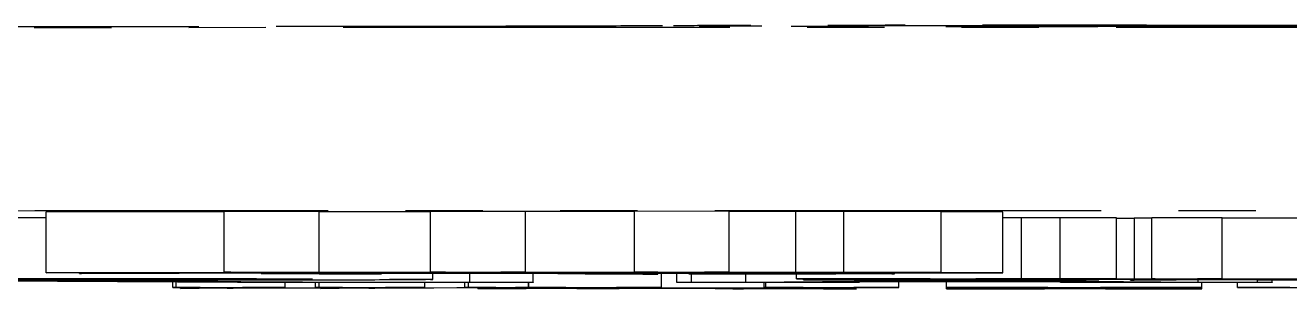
# Model space of a CAD drawing. Header units: millimetres. Extents: x 2028 to 4172, y 863 to 2379.
# Drawn here: x 2870.52 to 2891.3, y 972.52 to 976.85 of the extents above; entities that cross this region are included whole.
import ezdxf

# ---------------------------------------------------------------- set-up
doc = ezdxf.new("R2010")
doc.units = ezdxf.units.MM
doc.linetypes.add('PHANTOM', pattern=[12.7, 6.35, -1.27, 1.27, -1.27, 1.27, -1.27])

msp = doc.modelspace()

# ---------------------------------------------------------------- linework, layer by layer
at = {"color": 7, "linetype": 'PHANTOM', "lineweight": 25}
for p, q in [((2873.789, 973.78), (2870.861, 973.779)), ((2870.861, 972.779), (2870.861, 973.779)), ((2875.348, 973.785), (2873.789, 973.786)), ((2873.789, 972.786), (2873.789, 973.786)), ((2875.348, 972.785), (2875.348, 973.785)), ((2877.179, 973.781), (2875.348, 973.781)), ((2878.741, 973.786), (2877.179, 973.787)), ((2877.179, 972.787), (2877.179, 973.787)), ((2878.741, 972.786), (2878.741, 973.786)), ((2880.529, 973.782), (2878.741, 973.782)), ((2882.085, 973.787), (2880.529, 973.788)), ((2880.529, 972.788), (2880.529, 973.788)), ((2882.085, 972.787), (2882.085, 973.787)), ((2883.182, 973.783), (2882.085, 973.783)), ((2883.968, 973.786), (2883.182, 973.783)), ((2883.182, 972.783), (2883.182, 973.783)), ((2885.566, 973.783), (2883.968, 973.786)), ((2883.968, 972.786), (2883.968, 973.786)), ((2885.566, 972.783), (2885.566, 973.783)), ((2886.58, 973.776), (2885.566, 973.778)), ((2886.58, 972.776), (2886.58, 973.776)), ((2886.889, 973.678), (2886.58, 973.678)), ((2887.525, 973.68), (2886.889, 973.678)), ((2886.889, 972.678), (2886.889, 973.678)), ((2888.45, 973.678), (2887.525, 973.68)), ((2887.525, 972.68), (2887.525, 973.68)), ((2888.45, 972.678), (2888.45, 973.678)), ((2888.739, 973.671), (2888.45, 973.671)), ((2889.028, 973.675), (2888.739, 973.674)), ((2888.739, 973.674), (2888.739, 972.674)), ((2890.183, 973.679), (2889.028, 973.68)), ((2889.028, 972.68), (2889.028, 973.68)), ((2890.183, 972.679), (2890.183, 973.679)), ((2891.744, 973.675), (2890.183, 973.675)), ((2870.861, 972.779), (2874.334, 972.78)), ((2871.501, 972.778), (2870.861, 972.779)), ((2871.411, 972.768), (2871.411, 972.778)), ((2872.089, 972.778), (2871.501, 972.778)), ((2871.791, 972.769), (2871.791, 972.778)), ((2874.403, 972.779), (2872.089, 972.778)), ((2872.459, 972.774), (2872.459, 972.779)), ((2872.459, 972.774), (2872.731, 972.774)), ((2872.731, 972.774), (2872.731, 972.779)), ((2872.731, 972.774), (2872.872, 972.772)), ((2872.872, 972.772), (2872.872, 972.779)), ((2872.872, 972.772), (2884.646, 972.777)), ((2878.389, 972.773), (2872.944, 972.771)), ((2873.062, 972.77), (2873.062, 972.771)), ((2873.789, 972.786), (2875.348, 972.785)), ((2874.398, 972.768), (2874.398, 972.772)), ((2874.398, 972.768), (2875.433, 972.767)), ((2875.677, 972.776), (2874.727, 972.774)), ((2875.348, 972.785), (2874.955, 972.784)), ((2874.955, 972.784), (2875.217, 972.78)), ((2875.217, 972.78), (2875.217, 972.784)), ((2875.217, 972.78), (2877.737, 972.781)), ((2877.806, 972.781), (2875.287, 972.78)), ((2875.433, 972.767), (2875.433, 972.772)), ((2875.433, 972.767), (2878.769, 972.769)), ((2878.841, 972.768), (2875.505, 972.767)), ((2875.505, 972.767), (2876.37, 972.756)), ((2876.37, 972.756), (2875.513, 972.754)), ((2875.677, 972.776), (2875.677, 972.78)), ((2876.37, 972.756), (2876.37, 972.767)), ((2877.179, 972.787), (2878.741, 972.786)), ((2877.219, 972.668), (2877.219, 972.767)), ((2877.823, 972.622), (2877.823, 972.767)), ((2879.07, 972.777), (2878.117, 972.776)), ((2878.741, 972.786), (2878.335, 972.785)), ((2878.335, 972.785), (2878.62, 972.782)), ((2878.769, 972.769), (2878.389, 972.773)), ((2878.62, 972.782), (2878.62, 972.786)), ((2878.62, 972.782), (2881.071, 972.783)), ((2881.14, 972.782), (2878.69, 972.781)), ((2878.863, 972.622), (2878.863, 972.768)), ((2879.07, 972.777), (2879.07, 972.781)), ((2884.787, 972.776), (2879.273, 972.774)), ((2879.273, 972.774), (2879.653, 972.769)), ((2879.653, 972.769), (2879.653, 972.774)), ((2879.653, 972.769), (2882.92, 972.77)), ((2883.197, 972.769), (2879.725, 972.768)), ((2880.912, 972.755), (2879.959, 972.753)), ((2880.529, 972.788), (2882.085, 972.787)), ((2880.912, 972.755), (2880.912, 972.769)), ((2880.973, 972.535), (2880.973, 972.769)), ((2881.226, 972.621), (2881.226, 972.769)), ((2881.423, 972.76), (2881.423, 972.769)), ((2881.482, 972.76), (2881.423, 972.76)), ((2882.414, 972.778), (2881.466, 972.777)), ((2881.469, 972.621), (2881.469, 972.76)), ((2882.085, 972.787), (2881.682, 972.786)), ((2881.682, 972.786), (2881.957, 972.783)), ((2881.957, 972.783), (2881.957, 972.787)), ((2881.957, 972.783), (2883.182, 972.783)), ((2885.566, 972.783), (2882.026, 972.782)), ((2882.359, 972.623), (2882.359, 972.769)), ((2882.414, 972.778), (2882.414, 972.782)), ((2882.92, 972.77), (2882.92, 972.775)), ((2882.92, 972.77), (2883.416, 972.772)), ((2883.182, 972.783), (2883.968, 972.786)), ((2883.191, 972.678), (2883.191, 972.769)), ((2883.711, 972.677), (2883.191, 972.678)), ((2883.191, 972.678), (2886.889, 972.678)), ((2883.827, 972.762), (2883.197, 972.769)), ((2883.306, 972.66), (2883.306, 972.678)), ((2883.416, 972.772), (2883.416, 972.775)), ((2883.416, 972.772), (2884.659, 972.77)), ((2883.422, 972.671), (2883.422, 972.678)), ((2883.968, 972.786), (2885.566, 972.783)), ((2884.659, 972.77), (2884.127, 972.769)), ((2884.127, 972.769), (2884.757, 972.762)), ((2884.173, 972.772), (2884.787, 972.776)), ((2884.173, 972.772), (2884.173, 972.776)), ((2884.405, 972.772), (2884.173, 972.772)), ((2884.646, 972.777), (2884.646, 972.783)), ((2884.646, 972.777), (2885.129, 972.778)), ((2884.757, 972.762), (2884.757, 972.776)), ((2884.802, 972.761), (2884.802, 972.783)), ((2885.387, 972.678), (2885.098, 972.678)), ((2885.129, 972.778), (2885.129, 972.783)), ((2885.129, 972.778), (2886.58, 972.776)), ((2885.387, 972.671), (2885.387, 972.678)), ((2888.45, 972.678), (2886.138, 972.678)), ((2886.138, 972.678), (2886.138, 972.671)), ((2886.774, 972.671), (2886.774, 972.678)), ((2886.889, 972.678), (2887.525, 972.68)), ((2887.294, 972.672), (2887.294, 972.678)), ((2887.525, 972.68), (2888.45, 972.678)), ((2888.103, 972.671), (2888.103, 972.678)), ((2888.739, 972.674), (2889.085, 972.675)), ((2889.432, 972.673), (2888.739, 972.674)), ((2889.028, 972.68), (2890.183, 972.679)), ((2890.183, 972.679), (2889.779, 972.679)), ((2889.779, 972.679), (2889.779, 972.675)), ((2889.779, 972.675), (2891.802, 972.675)), ((2874.009, 972.619), (2868.441, 972.651)), ((2871.023, 972.651), (2876.089, 972.624)), ((2872.943, 972.537), (2872.943, 972.625)), ((2872.943, 972.537), (2873.002, 972.538)), ((2873.147, 972.537), (2872.943, 972.537)), ((2873.002, 972.538), (2873.002, 972.625)), ((2873.002, 972.538), (2874.79, 972.537)), ((2873.072, 972.519), (2873.072, 972.537)), ((2873.072, 972.519), (2873.376, 972.536)), ((2873.378, 972.518), (2873.072, 972.519)), ((2875.483, 972.53), (2873.378, 972.518)), ((2874.091, 972.536), (2873.836, 972.524)), ((2873.836, 972.524), (2873.938, 972.524)), ((2873.938, 972.524), (2875.614, 972.532)), ((2873.938, 972.524), (2873.938, 972.528)), ((2878.863, 972.619), (2874.009, 972.619)), ((2874.73, 972.537), (2874.576, 972.537)), ((2874.79, 972.537), (2874.73, 972.537)), ((2874.79, 972.537), (2874.79, 972.619)), ((2875.291, 972.536), (2875.291, 972.619)), ((2875.291, 972.536), (2875.35, 972.537)), ((2875.445, 972.536), (2875.291, 972.536)), ((2875.35, 972.537), (2875.35, 972.619)), ((2875.35, 972.537), (2877.086, 972.536)), ((2875.37, 972.518), (2875.585, 972.529)), ((2875.37, 972.518), (2875.37, 972.529)), ((2875.676, 972.517), (2875.37, 972.518)), ((2875.585, 972.529), (2875.483, 972.53)), ((2875.614, 972.532), (2875.724, 972.535)), ((2878.573, 972.534), (2875.676, 972.517)), ((2876.439, 972.535), (2876.163, 972.523)), ((2876.163, 972.523), (2876.266, 972.523)), ((2876.266, 972.523), (2878.207, 972.534)), ((2876.266, 972.523), (2876.266, 972.527)), ((2877.026, 972.536), (2876.874, 972.536)), ((2877.086, 972.536), (2877.026, 972.536)), ((2877.086, 972.536), (2877.086, 972.619)), ((2877.741, 972.535), (2877.741, 972.619)), ((2877.741, 972.535), (2877.801, 972.536)), ((2877.895, 972.535), (2877.741, 972.535)), ((2877.801, 972.536), (2877.801, 972.619)), ((2877.801, 972.536), (2878.787, 972.536)), ((2877.823, 972.622), (2878.863, 972.622)), ((2877.958, 972.517), (2877.958, 972.53)), ((2880.247, 972.516), (2877.958, 972.517)), ((2877.958, 972.517), (2877.987, 972.517)), ((2877.987, 972.517), (2877.987, 972.531)), ((2877.987, 972.517), (2878.247, 972.517)), ((2878.207, 972.534), (2878.254, 972.534)), ((2878.247, 972.517), (2878.247, 972.532)), ((2878.752, 972.518), (2879.401, 972.534)), ((2878.787, 972.536), (2878.787, 972.619)), ((2878.787, 972.536), (2878.789, 972.536)), ((2878.789, 972.619), (2878.789, 972.536)), ((2878.789, 972.536), (2880.973, 972.535)), ((2878.863, 972.622), (2878.863, 972.619)), ((2879.273, 972.535), (2879.068, 972.535)), ((2879.275, 972.535), (2879.273, 972.535)), ((2879.916, 972.526), (2879.584, 972.518)), ((2879.584, 972.518), (2879.589, 972.518)), ((2882.984, 972.525), (2879.916, 972.526)), ((2880.233, 972.534), (2879.942, 972.527)), ((2879.942, 972.527), (2883.011, 972.526)), ((2880.016, 972.517), (2880.016, 972.526)), ((2880.016, 972.517), (2880.276, 972.517)), ((2880.276, 972.517), (2880.247, 972.516)), ((2880.276, 972.517), (2880.276, 972.526)), ((2880.946, 972.535), (2880.738, 972.535)), ((2880.973, 972.535), (2880.946, 972.535)), ((2881.226, 972.62), (2881.226, 972.621)), ((2881.226, 972.621), (2881.469, 972.621)), ((2884.22, 972.62), (2881.226, 972.62)), ((2881.859, 972.516), (2881.859, 972.526)), ((2881.859, 972.516), (2881.888, 972.517)), ((2884.148, 972.515), (2881.859, 972.516)), ((2881.888, 972.517), (2881.888, 972.526)), ((2881.888, 972.517), (2882.148, 972.516)), ((2882.148, 972.516), (2882.148, 972.526)), ((2882.359, 972.623), (2885.511, 972.65)), ((2882.653, 972.517), (2882.984, 972.525)), ((2882.653, 972.517), (2882.653, 972.525)), ((2882.663, 972.534), (2882.663, 972.62)), ((2882.663, 972.534), (2882.689, 972.535)), ((2882.871, 972.534), (2882.663, 972.534)), ((2882.689, 972.535), (2882.689, 972.62)), ((2882.689, 972.535), (2884.874, 972.534)), ((2883.011, 972.526), (2883.302, 972.533)), ((2883.977, 972.631), (2883.249, 972.625)), ((2883.942, 972.658), (2883.306, 972.66)), ((2883.942, 972.669), (2883.422, 972.671)), ((2883.422, 972.671), (2885.387, 972.671)), ((2884.134, 972.533), (2883.485, 972.517)), ((2883.485, 972.517), (2883.49, 972.517)), ((2883.917, 972.516), (2883.917, 972.528)), ((2883.917, 972.516), (2884.177, 972.516)), ((2887.612, 972.631), (2883.977, 972.631)), ((2883.977, 972.621), (2883.977, 972.631)), ((2883.977, 972.621), (2884.22, 972.621)), ((2885.835, 972.647), (2884.139, 972.632)), ((2884.139, 972.632), (2887.531, 972.632)), ((2884.177, 972.516), (2884.148, 972.515)), ((2884.22, 972.621), (2884.22, 972.631)), ((2884.22, 972.621), (2884.22, 972.62)), ((2884.847, 972.534), (2884.639, 972.534)), ((2884.874, 972.534), (2884.847, 972.534)), ((2884.874, 972.534), (2884.874, 972.631)), ((2885.387, 972.67), (2885.329, 972.67)), ((2885.387, 972.662), (2885.387, 972.67)), ((2885.511, 972.65), (2886.722, 972.65)), ((2885.657, 972.534), (2885.657, 972.631)), ((2885.657, 972.534), (2889.849, 972.534)), ((2886.854, 972.534), (2885.657, 972.534)), ((2885.657, 972.534), (2885.657, 972.534)), ((2885.657, 972.516), (2885.657, 972.534)), ((2885.657, 972.515), (2885.657, 972.516)), ((2885.657, 972.516), (2886.854, 972.516)), ((2889.849, 972.515), (2885.657, 972.515)), ((2885.916, 972.647), (2885.835, 972.647)), ((2887.531, 972.632), (2885.916, 972.647)), ((2886.138, 972.671), (2886.774, 972.671)), ((2888.103, 972.67), (2886.138, 972.67)), ((2886.138, 972.67), (2886.138, 972.662)), ((2886.138, 972.662), (2888.103, 972.664)), ((2886.722, 972.65), (2886.722, 972.67)), ((2886.722, 972.65), (2889.793, 972.623)), ((2886.774, 972.671), (2887.294, 972.672)), ((2886.854, 972.516), (2886.854, 972.534)), ((2887.294, 972.672), (2888.103, 972.67)), ((2887.322, 972.517), (2887.322, 972.533)), ((2887.528, 972.621), (2887.528, 972.631)), ((2887.528, 972.62), (2887.528, 972.621)), ((2887.528, 972.621), (2887.852, 972.621)), ((2891.007, 972.62), (2887.528, 972.62)), ((2888.418, 972.624), (2887.612, 972.631)), ((2887.852, 972.621), (2887.852, 972.629)), ((2888.623, 972.67), (2888.103, 972.671)), ((2888.103, 972.671), (2895.096, 972.671)), ((2888.103, 972.67), (2888.103, 972.671)), ((2888.103, 972.664), (2888.103, 972.67)), ((2888.103, 972.664), (2888.161, 972.663)), ((2888.161, 972.671), (2888.161, 972.663)), ((2888.185, 972.533), (2888.185, 972.517)), ((2889.849, 972.534), (2888.653, 972.534)), ((2888.653, 972.516), (2888.653, 972.534)), ((2888.653, 972.516), (2889.849, 972.516)), ((2888.739, 972.664), (2888.681, 972.668)), ((2888.681, 972.668), (2889.432, 972.667)), ((2888.681, 972.654), (2888.681, 972.668)), ((2888.681, 972.654), (2888.739, 972.657)), ((2889.432, 972.655), (2888.681, 972.654)), ((2888.739, 972.657), (2888.739, 972.664)), ((2889.894, 972.674), (2889.432, 972.673)), ((2889.432, 972.667), (2889.432, 972.673)), ((2889.432, 972.667), (2891.108, 972.667)), ((2890.761, 972.666), (2889.432, 972.666)), ((2889.432, 972.666), (2889.432, 972.655)), ((2889.793, 972.623), (2889.793, 972.666)), ((2889.849, 972.534), (2889.849, 972.62)), ((2889.849, 972.534), (2889.849, 972.534)), ((2889.849, 972.516), (2889.849, 972.534)), ((2889.849, 972.516), (2889.849, 972.515)), ((2894.749, 972.674), (2889.894, 972.674)), ((2891.397, 972.67), (2890.01, 972.67)), ((2890.438, 972.535), (2890.438, 972.62)), ((2890.475, 972.534), (2890.438, 972.535)), ((2890.438, 972.535), (2892.859, 972.535)), ((2890.783, 972.534), (2890.475, 972.534)), ((2890.761, 972.656), (2890.761, 972.666)), ((2891.455, 972.657), (2890.761, 972.656)), ((2890.764, 972.621), (2890.764, 972.656)), ((2890.764, 972.621), (2891.007, 972.621)), ((2891.007, 972.621), (2891.007, 972.656)), ((2891.007, 972.621), (2891.007, 972.62)), ((2891.108, 972.667), (2891.397, 972.67)), ((2891.108, 972.667), (2891.108, 972.67)), ((2892.147, 972.517), (2891.295, 972.533))]:
    msp.add_line(p, q, dxfattribs=at)
at = {"color": 7, "linetype": 'PHANTOM', "lineweight": 25, "flags": 128}
for points in [[(2891.994, 976.832), (2891.817, 976.829), (2891.298, 976.827), (2890.471, 976.824), (2889.394, 976.823), (2888.14, 976.821), (2886.794, 976.821), (2885.449, 976.821), (2884.194, 976.823), (2883.117, 976.824), (2882.291, 976.827), (2881.772, 976.829), (2881.594, 976.832), (2881.772, 976.835), (2882.291, 976.838), (2883.117, 976.84), (2884.194, 976.842), (2885.449, 976.843), (2886.794, 976.843), (2888.14, 976.843), (2889.394, 976.842), (2890.471, 976.84), (2891.298, 976.838), (2891.817, 976.835), (2891.994, 976.832)], [(2958.294, 976.656), (2958.25, 976.661), (2957.894, 976.672), (2957.184, 976.683), (2956.123, 976.693), (2954.717, 976.704), (2952.972, 976.714), (2950.898, 976.723), (2948.504, 976.733), (2945.803, 976.742), (2942.808, 976.751), (2939.533, 976.759), (2935.997, 976.767), (2932.214, 976.774), (2928.206, 976.78), (2923.992, 976.786), (2919.592, 976.792), (2915.028, 976.796), (2910.324, 976.8), (2905.503, 976.803), (2900.589, 976.806), (2895.606, 976.807), (2890.578, 976.808), (2885.533, 976.809), (2880.493, 976.808), (2875.485, 976.807), (2870.533, 976.805), (2865.662, 976.802), (2860.896, 976.798), (2856.26, 976.794), (2851.775, 976.789), (2847.466, 976.783), (2843.351, 976.777), (2839.454, 976.77), (2835.792, 976.763), (2832.384, 976.755), (2829.248, 976.746), (2826.398, 976.738), (2823.849, 976.728), (2821.614, 976.719), (2819.703, 976.709), (2818.126, 976.698), (2816.892, 976.688), (2816.006, 976.677), (2815.473, 976.667), (2815.294, 976.656), (2815.294, 976.656)]]:
    msp.add_lwpolyline(points, dxfattribs=at)
at = {"color": 7, "linetype": 'PHANTOM', "lineweight": 25}
for points, knots in [([(2880.99, 976.837), (2880.599, 976.835), (2879.804, 976.831), (2877.814, 976.827), (2875.401, 976.823), (2873.564, 976.822), (2872.661, 976.822)], [0, 0, 0, 0, 0.245796, 0.5, 0.754204, 1, 1, 1, 1]), ([(2892.599, 976.837), (2892.334, 976.838), (2891.793, 976.84), (2890.375, 976.843), (2888.659, 976.845), (2886.794, 976.846), (2884.93, 976.845), (2883.214, 976.843), (2881.796, 976.84), (2881.255, 976.838), (2880.99, 976.837)], [0, 0, 0, 0, 0.122089, 0.25, 0.377911, 0.5, 0.622089, 0.75, 0.877911, 1, 1, 1, 1]), ([(2872.661, 976.822), (2870.165, 976.821), (2865.128, 976.819), (2857.75, 976.813), (2850.508, 976.806), (2843.529, 976.797), (2836.926, 976.787), (2830.833, 976.775), (2825.34, 976.762), (2820.528, 976.748), (2816.466, 976.733), (2813.197, 976.718), (2810.658, 976.702), (2809.595, 976.691), (2809.069, 976.686)], [0, 0, 0, 0, 0.079959, 0.161371, 0.244142, 0.328893, 0.414217, 0.5, 0.585778, 0.671102, 0.755858, 0.838624, 0.920039, 1, 1, 1, 1]), ([(2818.349, 973.658), (2818.397, 973.662), (2818.503, 973.67), (2819.373, 973.683), (2820.854, 973.696), (2823.029, 973.71), (2825.86, 973.723), (2829.374, 973.736), (2833.528, 973.748), (2838.271, 973.76), (2843.533, 973.77), (2849.224, 973.779), (2855.247, 973.786), (2861.47, 973.792), (2867.836, 973.797), (2874.188, 973.8), (2880.527, 973.802), (2886.794, 973.802), (2893.062, 973.802), (2899.4, 973.8), (2905.753, 973.797), (2912.119, 973.792), (2918.342, 973.786), (2924.365, 973.779), (2930.056, 973.77), (2935.318, 973.76), (2940.061, 973.748), (2944.215, 973.736), (2947.729, 973.723), (2950.56, 973.71), (2952.735, 973.696), (2954.216, 973.683), (2955.087, 973.67), (2955.194, 973.662), (2955.242, 973.658)], [0, 0, 0, 0, 0.023828, 0.053273, 0.084485, 0.115699, 0.147957, 0.180726, 0.213842, 0.247136, 0.28043, 0.313546, 0.346314, 0.378573, 0.409785, 0.440999, 0.470442, 0.499888, 0.529332, 0.558778, 0.58999, 0.621203, 0.653462, 0.68623, 0.719347, 0.752641, 0.785934, 0.819051, 0.851819, 0.884078, 0.915289, 0.946503, 0.975948, 1, 1, 1, 1]), ([(2870.861, 973.683), (2870.754, 973.683), (2870.334, 973.683), (2869.893, 973.683), (2869.565, 973.683)], [0, 0, 0, 0, 0.254888, 1, 1, 1, 1]), ([(2867.94, 972.68), (2868.61, 972.68), (2869.955, 972.68), (2871.763, 972.679), (2873.084, 972.676), (2874.007, 972.673), (2874.314, 972.67), (2874.337, 972.668), (2874.342, 972.667)], [0, 0, 0, 0, 0.196061, 0.394111, 0.547436, 0.700125, 0.928087, 1, 1, 1, 1]), ([(2868.891, 972.683), (2869.559, 972.683), (2870.794, 972.683), (2872.562, 972.682), (2874.224, 972.681), (2875.744, 972.678), (2876.889, 972.674), (2877.197, 972.67), (2877.215, 972.668), (2877.219, 972.668)], [0, 0, 0, 0, 0.160365, 0.296332, 0.431737, 0.589347, 0.747826, 0.949128, 1, 1, 1, 1]), ([(2871.411, 972.768), (2871.415, 972.768), (2871.427, 972.768), (2871.597, 972.769), (2871.73, 972.769), (2871.791, 972.769)], [0, 0, 0, 0, 0.206018, 0.636041, 1, 1, 1, 1]), ([(2872.107, 972.767), (2872.026, 972.767), (2871.876, 972.767), (2871.666, 972.767), (2871.525, 972.767), (2871.434, 972.768), (2871.416, 972.768), (2871.411, 972.768)], [0, 0, 0, 0, 0.281585, 0.522569, 0.762523, 0.925805, 1, 1, 1, 1]), ([(2871.791, 972.769), (2871.918, 972.769), (2872.26, 972.77), (2872.405, 972.772), (2872.444, 972.773), (2872.459, 972.774)], [0, 0, 0, 0, 0.268239, 0.722981, 1, 1, 1, 1]), ([(2873.014, 972.769), (2872.987, 972.768), (2872.934, 972.768), (2872.669, 972.768), (2872.399, 972.767), (2872.16, 972.767), (2872.107, 972.767)], [0, 0, 0, 0, 0.194719, 0.390632, 0.863045, 1, 1, 1, 1]), ([(2872.944, 972.771), (2872.998, 972.771), (2873.067, 972.77), (2873.045, 972.77), (2873.04, 972.77)], [0, 0, 0, 0, 0.7846575, 1, 1, 1, 1]), ([(2874.334, 972.78), (2874.275, 972.781), (2874.164, 972.782), (2873.986, 972.784), (2873.855, 972.785), (2873.789, 972.786)], [0, 0, 0, 0, 0.361759, 0.680808, 1, 1, 1, 1]), ([(2875.513, 972.754), (2875.42, 972.756), (2875.234, 972.759), (2874.876, 972.763), (2874.568, 972.766), (2874.398, 972.768)], [0, 0, 0, 0, 0.307881, 0.615778, 1, 1, 1, 1]), ([(2874.727, 972.774), (2874.689, 972.775), (2874.628, 972.776), (2874.512, 972.778), (2874.439, 972.779), (2874.403, 972.779)], [0, 0, 0, 0, 0.437947, 0.718933, 1, 1, 1, 1]), ([(2875.287, 972.78), (2875.317, 972.779), (2875.377, 972.779), (2875.501, 972.777), (2875.609, 972.776), (2875.677, 972.776)], [0, 0, 0, 0, 0.2673365, 0.5346869, 1, 1, 1, 1]), ([(2877.737, 972.781), (2877.678, 972.782), (2877.566, 972.783), (2877.382, 972.785), (2877.247, 972.787), (2877.179, 972.787)], [0, 0, 0, 0, 0.353076, 0.676475, 1, 1, 1, 1]), ([(2878.117, 972.776), (2878.074, 972.777), (2878.009, 972.778), (2877.897, 972.779), (2877.836, 972.78), (2877.806, 972.781)], [0, 0, 0, 0, 0.499817, 0.749886, 1, 1, 1, 1]), ([(2878.69, 972.781), (2878.72, 972.781), (2878.781, 972.78), (2878.897, 972.779), (2879.004, 972.778), (2879.07, 972.777)], [0, 0, 0, 0, 0.278089, 0.556193, 1, 1, 1, 1]), ([(2879.959, 972.753), (2879.861, 972.755), (2879.666, 972.758), (2879.284, 972.762), (2879.006, 972.766), (2878.841, 972.768)], [0, 0, 0, 0, 0.2894212, 0.5788391, 1, 1, 1, 1]), ([(2879.725, 972.768), (2879.841, 972.767), (2880.072, 972.764), (2880.449, 972.759), (2880.747, 972.756), (2880.912, 972.755)], [0, 0, 0, 0, 0.307939, 0.615874, 1, 1, 1, 1]), ([(2881.071, 972.783), (2881.012, 972.783), (2880.902, 972.785), (2880.722, 972.787), (2880.593, 972.788), (2880.529, 972.788)], [0, 0, 0, 0, 0.3618324, 0.680859, 1, 1, 1, 1]), ([(2881.466, 972.777), (2881.426, 972.778), (2881.361, 972.779), (2881.246, 972.78), (2881.175, 972.781), (2881.14, 972.782)], [0, 0, 0, 0, 0.437841, 0.718884, 1, 1, 1, 1]), ([(2881.423, 972.76), (2881.756, 972.76), (2882.328, 972.76), (2882.984, 972.76), (2883.387, 972.761), (2883.595, 972.761), (2883.737, 972.761), (2883.815, 972.761), (2883.846, 972.761), (2883.833, 972.762), (2883.827, 972.762)], [0, 0, 0, 0, 0.358025, 0.615683, 0.704922, 0.795041, 0.841826, 0.888488, 0.9407, 1, 1, 1, 1]), ([(2883.693, 972.757), (2883.661, 972.758), (2883.598, 972.758), (2883.24, 972.759), (2882.533, 972.759), (2881.878, 972.759), (2881.482, 972.76)], [0, 0, 0, 0, 0.1072401, 0.2147204, 0.5251042, 1, 1, 1, 1]), ([(2882.026, 972.782), (2882.055, 972.782), (2882.114, 972.781), (2882.236, 972.78), (2882.345, 972.779), (2882.414, 972.778)], [0, 0, 0, 0, 0.267397, 0.53481, 1, 1, 1, 1]), ([(2884.757, 972.762), (2884.783, 972.761), (2884.835, 972.76), (2884.694, 972.759), (2884.334, 972.758), (2883.946, 972.758), (2883.693, 972.757)], [0, 0, 0, 0, 0.211302, 0.416468, 0.621501, 1, 1, 1, 1]), ([(2885.098, 972.678), (2884.931, 972.678), (2884.615, 972.678), (2884.15, 972.678), (2883.858, 972.677), (2883.711, 972.677)], [0, 0, 0, 0, 0.35686, 0.67714, 1, 1, 1, 1]), ([(2886.58, 972.776), (2886.363, 972.776), (2885.887, 972.776), (2885.155, 972.774), (2884.697, 972.773), (2884.405, 972.772)], [0, 0, 0, 0, 0.234297, 0.511813, 1, 1, 1, 1]), ([(2889.083, 972.675), (2889.082, 972.676), (2889.08, 972.677), (2889.064, 972.679), (2889.04, 972.68), (2889.028, 972.68)], [0, 0, 0, 0, 0.333361, 0.666606, 1, 1, 1, 1]), ([(2874.342, 972.667), (2874.312, 972.666), (2874.251, 972.663), (2873.568, 972.659), (2872.221, 972.656), (2870.536, 972.654), (2869.188, 972.653), (2868.41, 972.653), (2868.287, 972.653)], [0, 0, 0, 0, 0.200351, 0.402646, 0.59747, 0.766762, 0.96323, 1, 1, 1, 1]), ([(2877.219, 972.668), (2877.193, 972.666), (2877.132, 972.663), (2876.348, 972.658), (2874.637, 972.654), (2872.788, 972.652), (2871.509, 972.651), (2871.023, 972.651)], [0, 0, 0, 0, 0.183074, 0.416875, 0.642834, 0.864166, 1, 1, 1, 1]), ([(2873.376, 972.536), (2873.388, 972.536), (2873.404, 972.537), (2873.356, 972.537), (2873.298, 972.537), (2873.223, 972.537), (2873.171, 972.537), (2873.147, 972.537)], [0, 0, 0, 0, 0.409045, 0.568709, 0.729731, 0.871998, 1, 1, 1, 1]), ([(2874.576, 972.537), (2874.512, 972.537), (2874.412, 972.537), (2874.279, 972.537), (2874.192, 972.536), (2874.125, 972.536), (2874.103, 972.536), (2874.091, 972.536)], [0, 0, 0, 0, 0.286948, 0.445283, 0.603611, 0.766841, 1, 1, 1, 1]), ([(2875.724, 972.535), (2875.731, 972.535), (2875.743, 972.536), (2875.686, 972.536), (2875.589, 972.536), (2875.49, 972.536), (2875.445, 972.536)], [0, 0, 0, 0, 0.280717, 0.477013, 0.764436, 1, 1, 1, 1]), ([(2876.089, 972.624), (2876.26, 972.623), (2876.524, 972.622), (2877.196, 972.622), (2877.602, 972.622), (2877.823, 972.622)], [0, 0, 0, 0, 0.454509, 0.703285, 1, 1, 1, 1]), ([(2876.874, 972.536), (2876.828, 972.536), (2876.751, 972.536), (2876.644, 972.536), (2876.567, 972.536), (2876.495, 972.535), (2876.46, 972.535), (2876.443, 972.535), (2876.439, 972.535)], [0, 0, 0, 0, 0.2197284, 0.3604368, 0.5019622, 0.6296085, 0.9109721, 1, 1, 1, 1]), ([(2878.249, 972.535), (2878.248, 972.535), (2878.247, 972.535), (2878.205, 972.535), (2878.126, 972.535), (2878.019, 972.535), (2877.936, 972.535), (2877.895, 972.535)], [0, 0, 0, 0, 0.063168, 0.286153, 0.501453, 0.758451, 1, 1, 1, 1]), ([(2878.247, 972.517), (2878.34, 972.517), (2878.469, 972.517), (2878.619, 972.517), (2878.694, 972.518), (2878.738, 972.518), (2878.748, 972.518), (2878.752, 972.518)], [0, 0, 0, 0, 0.375821, 0.523807, 0.672057, 0.853203, 1, 1, 1, 1]), ([(2879.068, 972.535), (2879.012, 972.535), (2878.906, 972.535), (2878.76, 972.535), (2878.647, 972.534), (2878.598, 972.534), (2878.573, 972.534)], [0, 0, 0, 0, 0.246987, 0.468153, 0.728462, 1, 1, 1, 1]), ([(2879.401, 972.534), (2879.401, 972.534), (2879.403, 972.534), (2879.372, 972.534), (2879.32, 972.535), (2879.285, 972.535), (2879.275, 972.535)], [0, 0, 0, 0, 0.177122, 0.589108, 0.884827, 1, 1, 1, 1]), ([(2879.595, 972.517), (2879.608, 972.517), (2879.634, 972.517), (2879.718, 972.517), (2879.845, 972.517), (2879.952, 972.517), (2880.016, 972.517)], [0, 0, 0, 0, 0.204883, 0.408937, 0.643499, 1, 1, 1, 1]), ([(2880.738, 972.535), (2880.669, 972.535), (2880.553, 972.535), (2880.41, 972.534), (2880.318, 972.534), (2880.255, 972.534), (2880.241, 972.534), (2880.233, 972.534)], [0, 0, 0, 0, 0.290077, 0.48445, 0.638173, 0.79153, 1, 1, 1, 1]), ([(2881.469, 972.621), (2881.592, 972.621), (2881.802, 972.621), (2882.058, 972.622), (2882.243, 972.622), (2882.318, 972.623), (2882.35, 972.623), (2882.359, 972.623)], [0, 0, 0, 0, 0.268165, 0.456817, 0.645375, 0.906381, 1, 1, 1, 1]), ([(2882.148, 972.516), (2882.241, 972.516), (2882.37, 972.516), (2882.52, 972.517), (2882.595, 972.517), (2882.638, 972.517), (2882.648, 972.517), (2882.653, 972.517)], [0, 0, 0, 0, 0.3758207, 0.5238074, 0.6720575, 0.8532035, 1, 1, 1, 1]), ([(2883.299, 972.533), (2883.299, 972.533), (2883.301, 972.534), (2883.262, 972.534), (2883.2, 972.534), (2883.085, 972.534), (2882.97, 972.534), (2882.887, 972.534), (2882.871, 972.534)], [0, 0, 0, 0, 0.132198, 0.30903, 0.458399, 0.607839, 0.921168, 1, 1, 1, 1]), ([(2883.249, 972.625), (2883.238, 972.625), (2883.217, 972.624), (2883.184, 972.624), (2883.174, 972.624), (2883.168, 972.623)], [0, 0, 0, 0, 0.2502199, 0.5005081, 1, 1, 1, 1]), ([(2883.168, 972.623), (2883.177, 972.623), (2883.191, 972.623), (2883.269, 972.622), (2883.366, 972.622), (2883.52, 972.621), (2883.731, 972.621), (2883.891, 972.621), (2883.977, 972.621)], [0, 0, 0, 0, 0.284135, 0.450473, 0.560568, 0.671794, 0.825494, 1, 1, 1, 1]), ([(2883.306, 972.66), (2883.655, 972.661), (2884.178, 972.661), (2884.869, 972.661), (2885.214, 972.662), (2885.387, 972.662)], [0, 0, 0, 0, 0.499885, 0.7499286, 1, 1, 1, 1]), ([(2883.496, 972.517), (2883.509, 972.517), (2883.535, 972.517), (2883.619, 972.516), (2883.746, 972.516), (2883.852, 972.516), (2883.917, 972.516)], [0, 0, 0, 0, 0.204883, 0.408937, 0.643499, 1, 1, 1, 1]), ([(2885.329, 972.67), (2885.162, 972.67), (2884.846, 972.67), (2884.381, 972.67), (2884.089, 972.67), (2883.942, 972.669)], [0, 0, 0, 0, 0.35686, 0.67714, 1, 1, 1, 1]), ([(2888.161, 972.663), (2887.564, 972.663), (2886.544, 972.661), (2885.079, 972.66), (2884.322, 972.659), (2883.942, 972.658)], [0, 0, 0, 0, 0.41234, 0.704495, 1, 1, 1, 1]), ([(2884.639, 972.534), (2884.569, 972.534), (2884.453, 972.534), (2884.311, 972.534), (2884.219, 972.534), (2884.156, 972.533), (2884.142, 972.533), (2884.134, 972.533)], [0, 0, 0, 0, 0.290077, 0.48445, 0.638173, 0.79153, 1, 1, 1, 1]), ([(2887.322, 972.533), (2887.319, 972.533), (2887.314, 972.533), (2887.255, 972.533), (2887.177, 972.534), (2887.04, 972.534), (2886.93, 972.534), (2886.854, 972.534)], [0, 0, 0, 0, 0.250411, 0.398556, 0.54744, 0.686236, 1, 1, 1, 1]), ([(2886.854, 972.516), (2886.943, 972.516), (2887.068, 972.516), (2887.21, 972.516), (2887.283, 972.516), (2887.318, 972.517), (2887.321, 972.517), (2887.322, 972.517)], [0, 0, 0, 0, 0.3640306, 0.510061, 0.6558643, 0.8438409, 1, 1, 1, 1]), ([(2887.852, 972.621), (2887.938, 972.621), (2888.079, 972.621), (2888.247, 972.621), (2888.355, 972.621), (2888.428, 972.622), (2888.479, 972.622), (2888.491, 972.622), (2888.499, 972.622)], [0, 0, 0, 0, 0.25713, 0.418126, 0.515419, 0.613557, 0.771961, 1, 1, 1, 1]), ([(2888.653, 972.534), (2888.583, 972.534), (2888.466, 972.534), (2888.328, 972.533), (2888.244, 972.533), (2888.192, 972.533), (2888.187, 972.533), (2888.185, 972.533)], [0, 0, 0, 0, 0.294404, 0.487725, 0.643608, 0.799347, 1, 1, 1, 1]), ([(2888.185, 972.517), (2888.188, 972.517), (2888.194, 972.517), (2888.251, 972.516), (2888.346, 972.516), (2888.485, 972.516), (2888.593, 972.516), (2888.653, 972.516)], [0, 0, 0, 0, 0.210223, 0.375759, 0.542534, 0.746796, 1, 1, 1, 1]), ([(2888.499, 972.622), (2888.498, 972.623), (2888.495, 972.623), (2888.48, 972.623), (2888.443, 972.623), (2888.418, 972.624)], [0, 0, 0, 0, 0.25103, 0.502225, 1, 1, 1, 1]), ([(2890.01, 972.67), (2889.843, 972.67), (2889.527, 972.67), (2889.062, 972.67), (2888.77, 972.67), (2888.623, 972.67)], [0, 0, 0, 0, 0.35686, 0.67714, 1, 1, 1, 1]), ([(2889.793, 972.623), (2889.835, 972.623), (2889.919, 972.622), (2890.105, 972.622), (2890.366, 972.621), (2890.592, 972.621), (2890.727, 972.621), (2890.764, 972.621)], [0, 0, 0, 0, 0.25387, 0.509596, 0.715202, 0.920342, 1, 1, 1, 1]), ([(2891.295, 972.533), (2891.282, 972.533), (2891.263, 972.534), (2891.181, 972.534), (2891.086, 972.534), (2890.948, 972.534), (2890.844, 972.534), (2890.783, 972.534)], [0, 0, 0, 0, 0.2826647, 0.4248628, 0.5676053, 0.7445144, 1, 1, 1, 1])]:
    msp.add_open_spline(points, degree=3, knots=knots, dxfattribs=at)

doc.saveas('drawing.dxf')
